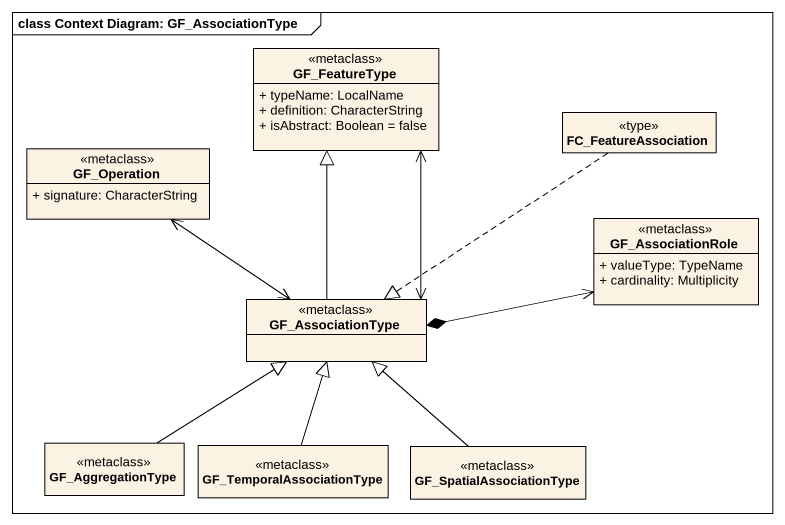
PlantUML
@startuml
mainframe class Context Diagram: GF_AssociationType
hide circle
hide empty members
skinparam classAttributeIconSize 0
class GF_FeatureType <<metaclass>> {
  + typeName: LocalName
  + definition: CharacterString
  + isAbstract: Boolean = false
}
class FC_FeatureAssociation <<type>>
class GF_Operation <<metaclass>> {
  + signature: CharacterString
}
class GF_AssociationRole <<metaclass>> {
  + valueType: TypeName
  + cardinality: Multiplicity
}
class GF_AssociationType <<metaclass>>
class GF_AggregationType <<metaclass>>
class GF_TemporalAssociationType <<metaclass>>
class GF_SpatialAssociationType <<metaclass>>
GF_FeatureType <--> GF_AssociationType
FC_FeatureAssociation ..|> GF_AssociationType
GF_Operation <--> GF_AssociationType
GF_AssociationRole <-left-* GF_AssociationType
GF_AssociationType -up-|> GF_FeatureType
GF_AggregationType -up-|> GF_AssociationType
GF_TemporalAssociationType -up-|> GF_AssociationType
GF_SpatialAssociationType -up-|> GF_AssociationType
@enduml
